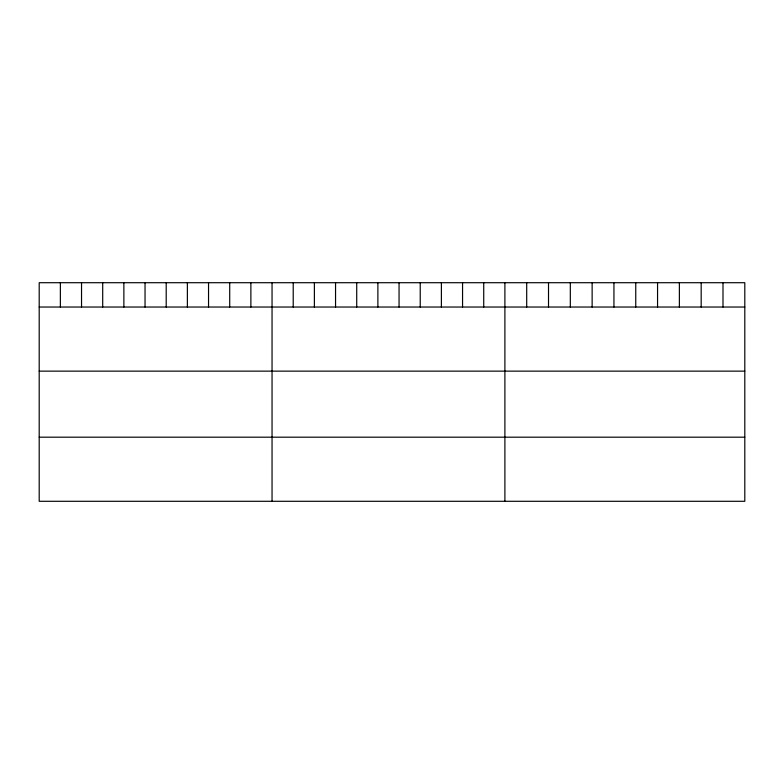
<?xml version="1.0" encoding="UTF-8"?>
<svg xmlns="http://www.w3.org/2000/svg" width="784" height="784" viewBox="0 0 784 784"><rect width="100%" height="100%" fill="white"/><g stroke="black" fill="none" stroke-linecap="round" stroke-linejoin="round"><path stroke-width="1.18" d="M744.8 307.034L744.8 501.29L39.2 501.29L39.2 282.71L744.8 282.71L744.8 307.034L39.2 307.034M39.2 371.136L744.8 371.136M39.2 437.188L744.8 437.188M722.995 282.71L722.995 307.034M701.18 282.71L701.18 307.034M679.375 282.71L679.375 307.034M657.56 282.71L657.56 307.034M635.755 282.71L635.755 307.034M613.941 282.71L613.941 307.034M592.136 282.71L592.136 307.034M570.321 282.71L570.321 307.034M548.516 282.71L548.516 307.034M526.701 282.71L526.701 307.034M504.896 282.71L504.896 501.29M483.728 282.71L483.728 307.034M462.56 282.71L462.56 307.034M441.392 282.71L441.392 307.034M420.224 282.71L420.224 307.034M399.056 282.71L399.056 307.034M377.888 282.71L377.888 307.034M356.72 282.71L356.72 307.034M335.552 282.71L335.552 307.034M314.384 282.71L314.384 307.034M293.216 282.71L293.216 307.034M272.048 282.71L272.048 501.29M250.88 282.71L250.88 307.034M229.712 282.71L229.712 307.034M208.544 282.71L208.544 307.034M187.376 282.71L187.376 307.034M166.208 282.71L166.208 307.034M145.04 282.71L145.04 307.034M123.872 282.71L123.872 307.034M102.704 282.71L102.704 307.034M81.536 282.71L81.536 307.034M60.368 282.71L60.368 307.034"/></g></svg>
